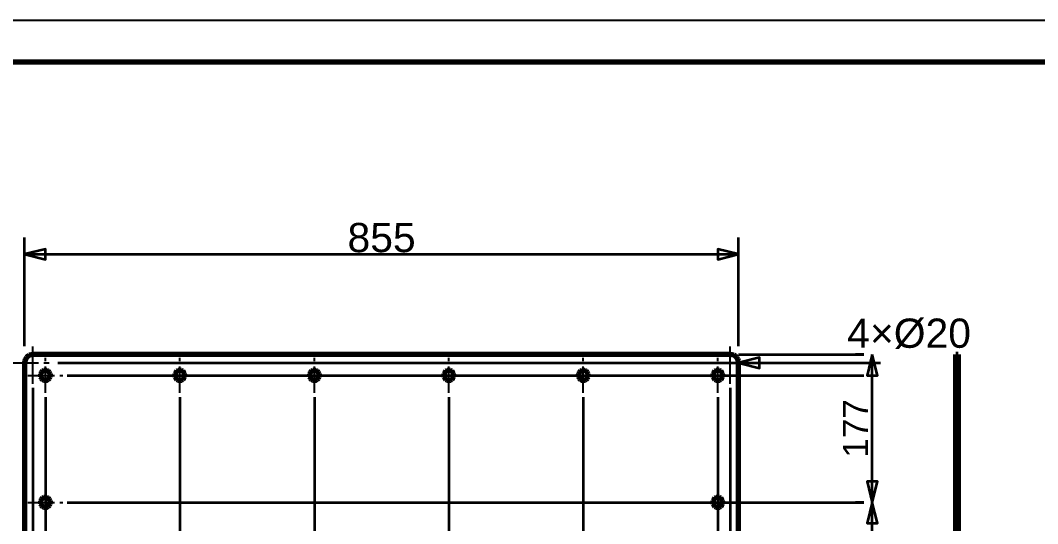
# Model space of a CAD drawing. Header units: millimetres. Extents: x 0 to 420, y 0 to 297.
# Drawn here: x 64.5 to 186.3, y 236.8 to 297 of the extents above; entities that cross this region are included whole.
import ezdxf
from ezdxf.enums import TextEntityAlignment as Align

# ---------------------------------------------------------------- set-up
doc = ezdxf.new("R2010")
doc.units = ezdxf.units.MM
doc.linetypes.add('CENTER', pattern=[5.08, 3.175, -0.635, 0.635, -0.635])
doc.linetypes.add('DASHED', pattern=[1.524, 1.27, -0.254])
doc.styles.add('GOST', font='Arial')

msp = doc.modelspace()

# ---------------------------------------------------------------- linework, layer by layer
at = {"color": 7, "lineweight": 35}
for p, q in [((65, 258), (65, 271)), ((150.5, 258), (150.5, 271)), ((65, 269), (150.5, 269)), ((150.5, 257), (165.5, 257)), ((165.5, 257), (164.5, 257)), ((166.5, 239.3), (166.5, 257)), ((69, 256), (165.5, 256)), ((150.5, 256), (162.5, 256)), ((152.5, 256), (165.5, 256)), ((162.5, 256), (167.5, 256)), ((70.1, 254.5), (165.5, 254.5)), ((86.2, 254.5), (165.5, 254.5)), ((102.3, 254.5), (165.5, 254.5)), ((118.4, 254.5), (165.5, 254.5)), ((134.5, 254.5), (165.5, 254.5)), ((150.6, 254.5), (165.5, 254.5)), ((66, 253), (66, 161)), ((149.5, 253), (149.5, 161)), ((67.5, 251.9), (67.5, 161)), ((83.6, 251.9), (83.6, 161)), ((99.7, 251.9), (99.7, 161)), ((115.8, 251.9), (115.8, 161)), ((131.9, 251.9), (131.9, 161)), ((148, 251.9), (148, 161)), ((70.1, 239.3), (165.5, 239.3)), ((150.6, 239.3), (165.5, 239.3)), ((165.5, 239.3), (164.5, 239.3)), ((165.5, 239.3), (164.5, 239.3)), ((166.5, 193.7), (166.5, 239.3))]:
    msp.add_line(p, q, dxfattribs=at)
at = {"color": 4, "linetype": 'CENTER', "lineweight": 25}
for p, q in [((66, 253.5), (66, 258.5)), ((149.5, 253.5), (149.5, 258.5)), ((63.5, 256), (68.5, 256)), ((67.5, 252.4), (67.5, 256.6)), ((83.6, 252.4), (83.6, 256.6)), ((99.7, 252.4), (99.7, 256.6)), ((115.8, 252.4), (115.8, 256.6)), ((131.9, 252.4), (131.9, 256.6)), ((147, 256), (152, 256)), ((148, 252.4), (148, 256.6)), ((65.4, 254.5), (69.6, 254.5)), ((81.5, 254.5), (85.7, 254.5)), ((97.6, 254.5), (101.8, 254.5)), ((113.7, 254.5), (117.9, 254.5)), ((129.8, 254.5), (134, 254.5)), ((145.9, 254.5), (150.1, 254.5)), ((67.5, 237.2), (67.5, 241.4)), ((148, 237.2), (148, 241.4)), ((65.4, 239.3), (69.6, 239.3)), ((145.9, 239.3), (150.1, 239.3))]:
    msp.add_line(p, q, dxfattribs=at)
at = {"color": 1, "lineweight": 70}
for p, q in [((66, 257), (65.78, 256.97)), ((149.5, 257), (66, 257)), ((149.72, 256.97), (149.5, 257)), ((176.5, 256.99), (176.5, 257)), ((176.8, 257), (176.5, 257)), ((176.8, 257), (176.8, 256.99)), ((65.03, 256.22), (65, 256)), ((65, 256), (65, 177)), ((65.1, 256.43), (65.03, 256.22)), ((65.22, 256.62), (65.1, 256.43)), ((65.38, 256.78), (65.22, 256.62)), ((65.57, 256.9), (65.38, 256.78)), ((65.78, 256.97), (65.57, 256.9)), ((149.93, 256.9), (149.72, 256.97)), ((150.12, 256.78), (149.93, 256.9)), ((150.28, 256.62), (150.12, 256.78)), ((150.4, 256.43), (150.28, 256.62)), ((150.47, 256.22), (150.4, 256.43)), ((150.5, 256), (150.47, 256.22)), ((150.5, 177), (150.5, 256)), ((176.5, 256.97), (176.5, 256.99)), ((176.5, 256.94), (176.5, 256.97)), ((176.5, 256.9), (176.5, 256.94)), ((176.5, 256.85), (176.5, 256.9)), ((176.5, 256.78), (176.5, 256.85)), ((176.5, 256.71), (176.5, 256.78)), ((176.5, 256.62), (176.5, 256.71)), ((176.5, 256.53), (176.5, 256.62)), ((176.5, 256.43), (176.5, 256.53)), ((176.5, 256.33), (176.5, 256.43)), ((176.5, 256.22), (176.5, 256.33)), ((176.5, 256.11), (176.5, 256.22)), ((176.5, 256), (176.5, 256.11)), ((176.5, 177), (176.5, 256)), ((176.8, 256), (176.5, 256)), ((176.8, 256.99), (176.8, 256.97)), ((176.8, 256.97), (176.8, 256.94)), ((176.8, 256.94), (176.8, 256.9)), ((176.8, 256.9), (176.8, 256.85)), ((176.8, 256.85), (176.8, 256.78)), ((176.8, 256.78), (176.8, 256.71)), ((176.8, 256.71), (176.8, 256.62)), ((176.8, 256.62), (176.8, 256.53)), ((176.8, 256.53), (176.8, 256.43)), ((176.8, 256.43), (176.8, 256.33)), ((176.8, 256.33), (176.8, 256.22)), ((176.8, 256.22), (176.8, 256.11)), ((176.8, 256.11), (176.8, 256)), ((176.8, 256), (176.8, 177)), ((66.93, 254.69), (66.9, 254.5)), ((67.01, 254.85), (66.93, 254.69)), ((67.15, 254.99), (67.01, 254.85)), ((67.31, 255.07), (67.15, 254.99)), ((67.5, 255.1), (67.31, 255.07)), ((67.69, 255.07), (67.5, 255.1)), ((67.85, 254.99), (67.69, 255.07)), ((67.99, 254.85), (67.85, 254.99)), ((68.07, 254.69), (67.99, 254.85)), ((68.1, 254.5), (68.07, 254.69)), ((83.03, 254.69), (83, 254.5)), ((83.11, 254.85), (83.03, 254.69)), ((83.25, 254.99), (83.11, 254.85)), ((83.41, 255.07), (83.25, 254.99)), ((83.6, 255.1), (83.41, 255.07)), ((83.79, 255.07), (83.6, 255.1)), ((83.95, 254.99), (83.79, 255.07)), ((84.09, 254.85), (83.95, 254.99)), ((84.17, 254.69), (84.09, 254.85)), ((84.2, 254.5), (84.17, 254.69)), ((99.13, 254.69), (99.1, 254.5)), ((99.21, 254.85), (99.13, 254.69)), ((99.35, 254.99), (99.21, 254.85)), ((99.51, 255.07), (99.35, 254.99)), ((99.7, 255.1), (99.51, 255.07)), ((99.89, 255.07), (99.7, 255.1)), ((100.05, 254.99), (99.89, 255.07)), ((100.19, 254.85), (100.05, 254.99)), ((100.27, 254.69), (100.19, 254.85)), ((100.3, 254.5), (100.27, 254.69)), ((115.23, 254.69), (115.2, 254.5)), ((115.31, 254.85), (115.23, 254.69)), ((115.45, 254.99), (115.31, 254.85)), ((115.61, 255.07), (115.45, 254.99)), ((115.8, 255.1), (115.61, 255.07)), ((115.99, 255.07), (115.8, 255.1)), ((116.15, 254.99), (115.99, 255.07)), ((116.29, 254.85), (116.15, 254.99)), ((116.37, 254.69), (116.29, 254.85)), ((116.4, 254.5), (116.37, 254.69)), ((131.33, 254.69), (131.3, 254.5)), ((131.41, 254.85), (131.33, 254.69)), ((131.55, 254.99), (131.41, 254.85)), ((131.71, 255.07), (131.55, 254.99)), ((131.9, 255.1), (131.71, 255.07)), ((132.09, 255.07), (131.9, 255.1)), ((132.25, 254.99), (132.09, 255.07)), ((132.39, 254.85), (132.25, 254.99)), ((132.47, 254.69), (132.39, 254.85)), ((132.5, 254.5), (132.47, 254.69)), ((147.43, 254.69), (147.4, 254.5)), ((147.51, 254.85), (147.43, 254.69)), ((147.65, 254.99), (147.51, 254.85)), ((147.81, 255.07), (147.65, 254.99)), ((148, 255.1), (147.81, 255.07)), ((148.19, 255.07), (148, 255.1)), ((148.35, 254.99), (148.19, 255.07)), ((148.49, 254.85), (148.35, 254.99)), ((148.57, 254.69), (148.49, 254.85)), ((148.6, 254.5), (148.57, 254.69)), ((66.9, 254.5), (66.93, 254.31)), ((66.93, 254.31), (67.01, 254.15)), ((67.01, 254.15), (67.15, 254.01)), ((67.15, 254.01), (67.31, 253.93)), ((67.31, 253.93), (67.5, 253.9)), ((67.5, 253.9), (67.69, 253.93)), ((67.69, 253.93), (67.85, 254.01)), ((67.85, 254.01), (67.99, 254.15)), ((67.99, 254.15), (68.07, 254.31)), ((68.07, 254.31), (68.1, 254.5)), ((83, 254.5), (83.03, 254.31)), ((83.03, 254.31), (83.11, 254.15)), ((83.11, 254.15), (83.25, 254.01)), ((83.25, 254.01), (83.41, 253.93)), ((83.41, 253.93), (83.6, 253.9)), ((83.6, 253.9), (83.79, 253.93)), ((83.79, 253.93), (83.95, 254.01)), ((83.95, 254.01), (84.09, 254.15)), ((84.09, 254.15), (84.17, 254.31)), ((84.17, 254.31), (84.2, 254.5)), ((99.1, 254.5), (99.13, 254.31)), ((99.13, 254.31), (99.21, 254.15)), ((99.21, 254.15), (99.35, 254.01)), ((99.35, 254.01), (99.51, 253.93)), ((99.51, 253.93), (99.7, 253.9)), ((99.7, 253.9), (99.89, 253.93)), ((99.89, 253.93), (100.05, 254.01)), ((100.05, 254.01), (100.19, 254.15)), ((100.19, 254.15), (100.27, 254.31)), ((100.27, 254.31), (100.3, 254.5)), ((115.2, 254.5), (115.23, 254.31)), ((115.23, 254.31), (115.31, 254.15)), ((115.31, 254.15), (115.45, 254.01)), ((115.45, 254.01), (115.61, 253.93)), ((115.61, 253.93), (115.8, 253.9)), ((115.8, 253.9), (115.99, 253.93)), ((115.99, 253.93), (116.15, 254.01)), ((116.15, 254.01), (116.29, 254.15)), ((116.29, 254.15), (116.37, 254.31)), ((116.37, 254.31), (116.4, 254.5)), ((131.3, 254.5), (131.33, 254.31)), ((131.33, 254.31), (131.41, 254.15)), ((131.41, 254.15), (131.55, 254.01)), ((131.55, 254.01), (131.71, 253.93)), ((131.71, 253.93), (131.9, 253.9)), ((131.9, 253.9), (132.09, 253.93)), ((132.09, 253.93), (132.25, 254.01)), ((132.25, 254.01), (132.39, 254.15)), ((132.39, 254.15), (132.47, 254.31)), ((132.47, 254.31), (132.5, 254.5)), ((147.4, 254.5), (147.43, 254.31)), ((147.43, 254.31), (147.51, 254.15)), ((147.51, 254.15), (147.65, 254.01)), ((147.65, 254.01), (147.81, 253.93)), ((147.81, 253.93), (148, 253.9)), ((148, 253.9), (148.19, 253.93)), ((148.19, 253.93), (148.35, 254.01)), ((148.35, 254.01), (148.49, 254.15)), ((148.49, 254.15), (148.57, 254.31)), ((148.57, 254.31), (148.6, 254.5)), ((66.93, 239.49), (66.9, 239.3)), ((66.9, 239.3), (66.93, 239.11)), ((67.01, 239.65), (66.93, 239.49)), ((66.93, 239.11), (67.01, 238.95)), ((67.15, 239.79), (67.01, 239.65)), ((67.01, 238.95), (67.15, 238.81)), ((67.31, 239.87), (67.15, 239.79)), ((67.15, 238.81), (67.31, 238.73)), ((67.5, 239.9), (67.31, 239.87)), ((67.31, 238.73), (67.5, 238.7)), ((67.69, 239.87), (67.5, 239.9)), ((67.5, 238.7), (67.69, 238.73)), ((67.85, 239.79), (67.69, 239.87)), ((67.69, 238.73), (67.85, 238.81)), ((67.99, 239.65), (67.85, 239.79)), ((67.85, 238.81), (67.99, 238.95)), ((68.07, 239.49), (67.99, 239.65)), ((67.99, 238.95), (68.07, 239.11)), ((68.1, 239.3), (68.07, 239.49)), ((68.07, 239.11), (68.1, 239.3)), ((147.43, 239.49), (147.4, 239.3)), ((147.4, 239.3), (147.43, 239.11)), ((147.51, 239.65), (147.43, 239.49)), ((147.43, 239.11), (147.51, 238.95)), ((147.65, 239.79), (147.51, 239.65)), ((147.51, 238.95), (147.65, 238.81)), ((147.81, 239.87), (147.65, 239.79)), ((147.65, 238.81), (147.81, 238.73)), ((148, 239.9), (147.81, 239.87)), ((147.81, 238.73), (148, 238.7)), ((148.19, 239.87), (148, 239.9)), ((148, 238.7), (148.19, 238.73)), ((148.35, 239.79), (148.19, 239.87)), ((148.19, 238.73), (148.35, 238.81)), ((148.49, 239.65), (148.35, 239.79)), ((148.35, 238.81), (148.49, 238.95)), ((148.57, 239.49), (148.49, 239.65)), ((148.49, 238.95), (148.57, 239.11)), ((148.6, 239.3), (148.57, 239.49)), ((148.57, 239.11), (148.6, 239.3))]:
    msp.add_line(p, q, dxfattribs=at)
at = {"color": 5, "linetype": 'DASHED', "lineweight": 35}
for p, q in [((65.78, 256.97), (66, 257)), ((66, 257), (149.5, 257)), ((149.5, 257), (149.72, 256.97)), ((176.8, 257), (176.5, 257)), ((176.5, 257), (176.5, 256.99)), ((176.8, 256.99), (176.8, 257)), ((65, 256), (65.03, 256.22)), ((65, 177), (65, 256)), ((65.03, 256.22), (65.1, 256.43)), ((65.1, 256.43), (65.22, 256.62)), ((65.22, 256.62), (65.38, 256.78)), ((65.38, 256.78), (65.57, 256.9)), ((65.57, 256.9), (65.78, 256.97)), ((149.72, 256.97), (149.93, 256.9)), ((149.93, 256.9), (150.12, 256.78)), ((150.12, 256.78), (150.28, 256.62)), ((150.28, 256.62), (150.4, 256.43)), ((150.4, 256.43), (150.47, 256.22)), ((150.47, 256.22), (150.5, 256)), ((150.5, 256), (150.5, 177)), ((176.5, 256.99), (176.5, 256.97)), ((176.5, 256.97), (176.5, 256.94)), ((176.5, 256.94), (176.5, 256.9)), ((176.5, 256.9), (176.5, 256.85)), ((176.5, 256.85), (176.5, 256.78)), ((176.5, 256.78), (176.5, 256.71)), ((176.5, 256.71), (176.5, 256.62)), ((176.5, 256.62), (176.5, 256.53)), ((176.5, 256.53), (176.5, 256.43)), ((176.5, 256.43), (176.5, 256.33)), ((176.5, 256.33), (176.5, 256.22)), ((176.5, 256.22), (176.5, 256.11)), ((176.5, 256.11), (176.5, 256)), ((176.5, 256), (176.5, 177)), ((176.8, 256.97), (176.8, 256.99)), ((176.8, 256.94), (176.8, 256.97)), ((176.8, 256.9), (176.8, 256.94)), ((176.8, 256.85), (176.8, 256.9)), ((176.8, 256.78), (176.8, 256.85)), ((176.8, 256.71), (176.8, 256.78)), ((176.8, 256.62), (176.8, 256.71)), ((176.8, 256.53), (176.8, 256.62)), ((176.8, 256.43), (176.8, 256.53)), ((176.8, 256.33), (176.8, 256.43)), ((176.8, 256.22), (176.8, 256.33)), ((176.8, 256.11), (176.8, 256.22)), ((176.8, 256), (176.8, 256.11)), ((176.8, 177), (176.8, 256)), ((66.9, 254.5), (66.93, 254.69)), ((66.93, 254.69), (67.01, 254.85)), ((67.01, 254.85), (67.15, 254.99)), ((67.15, 254.99), (67.31, 255.07)), ((67.31, 255.07), (67.5, 255.1)), ((67.5, 255.1), (67.69, 255.07)), ((67.69, 255.07), (67.85, 254.99)), ((67.85, 254.99), (67.99, 254.85)), ((67.99, 254.85), (68.07, 254.69)), ((68.07, 254.69), (68.1, 254.5)), ((83, 254.5), (83.03, 254.69)), ((83.03, 254.69), (83.11, 254.85)), ((83.11, 254.85), (83.25, 254.99)), ((83.25, 254.99), (83.41, 255.07)), ((83.41, 255.07), (83.6, 255.1)), ((83.6, 255.1), (83.79, 255.07)), ((83.79, 255.07), (83.95, 254.99)), ((83.95, 254.99), (84.09, 254.85)), ((84.09, 254.85), (84.17, 254.69)), ((84.17, 254.69), (84.2, 254.5)), ((99.1, 254.5), (99.13, 254.69)), ((99.13, 254.69), (99.21, 254.85)), ((99.21, 254.85), (99.35, 254.99)), ((99.35, 254.99), (99.51, 255.07)), ((99.51, 255.07), (99.7, 255.1)), ((99.7, 255.1), (99.89, 255.07)), ((99.89, 255.07), (100.05, 254.99)), ((100.05, 254.99), (100.19, 254.85)), ((100.19, 254.85), (100.27, 254.69)), ((100.27, 254.69), (100.3, 254.5)), ((115.2, 254.5), (115.23, 254.69)), ((115.23, 254.69), (115.31, 254.85)), ((115.31, 254.85), (115.45, 254.99)), ((115.45, 254.99), (115.61, 255.07)), ((115.61, 255.07), (115.8, 255.1)), ((115.8, 255.1), (115.99, 255.07)), ((115.99, 255.07), (116.15, 254.99)), ((116.15, 254.99), (116.29, 254.85)), ((116.29, 254.85), (116.37, 254.69)), ((116.37, 254.69), (116.4, 254.5)), ((131.3, 254.5), (131.33, 254.69)), ((131.33, 254.69), (131.41, 254.85)), ((131.41, 254.85), (131.55, 254.99)), ((131.55, 254.99), (131.71, 255.07)), ((131.71, 255.07), (131.9, 255.1)), ((131.9, 255.1), (132.09, 255.07)), ((132.09, 255.07), (132.25, 254.99)), ((132.25, 254.99), (132.39, 254.85)), ((132.39, 254.85), (132.47, 254.69)), ((132.47, 254.69), (132.5, 254.5)), ((147.4, 254.5), (147.43, 254.69)), ((147.43, 254.69), (147.51, 254.85)), ((147.51, 254.85), (147.65, 254.99)), ((147.65, 254.99), (147.81, 255.07)), ((147.81, 255.07), (148, 255.1)), ((148, 255.1), (148.19, 255.07)), ((148.19, 255.07), (148.35, 254.99)), ((148.35, 254.99), (148.49, 254.85)), ((148.49, 254.85), (148.57, 254.69)), ((148.57, 254.69), (148.6, 254.5)), ((176.5, 255.08), (176.5, 255.1)), ((176.5, 255.1), (176.5, 255.1)), ((176.5, 255.1), (176.5, 255.08)), ((176.5, 255.08), (176.5, 255.1)), ((176.5, 255.1), (176.5, 255.1)), ((176.5, 255.1), (176.5, 255.08)), ((176.5, 255.08), (176.5, 255.1)), ((176.5, 255.1), (176.5, 255.1)), ((176.5, 255.1), (176.5, 255.08)), ((176.5, 255.08), (176.5, 255.1)), ((176.5, 255.1), (176.5, 255.1)), ((176.5, 255.1), (176.5, 255.08)), ((176.5, 255.08), (176.5, 255.1)), ((176.5, 255.1), (176.5, 255.1)), ((176.5, 255.1), (176.5, 255.08)), ((176.5, 255.08), (176.5, 255.1)), ((176.5, 255.1), (176.5, 255.1)), ((176.5, 255.1), (176.5, 255.08)), ((176.5, 255.04), (176.5, 255.08)), ((176.5, 255.08), (176.5, 255.07)), ((176.5, 255.04), (176.5, 255.08)), ((176.5, 255.08), (176.5, 255.07)), ((176.5, 255.04), (176.5, 255.08)), ((176.5, 255.08), (176.5, 255.07)), ((176.5, 255.04), (176.5, 255.08)), ((176.5, 255.08), (176.5, 255.07)), ((176.5, 255.04), (176.5, 255.08)), ((176.5, 255.08), (176.5, 255.07)), ((176.5, 255.04), (176.5, 255.08)), ((176.5, 255.08), (176.5, 255.07)), ((176.5, 255.07), (176.5, 255.04)), ((176.5, 255.07), (176.5, 255.04)), ((176.5, 255.07), (176.5, 255.04)), ((176.5, 255.07), (176.5, 255.04)), ((176.5, 255.07), (176.5, 255.04)), ((176.5, 255.07), (176.5, 255.04)), ((176.5, 254.97), (176.5, 255.04)), ((176.5, 255.04), (176.5, 255.01)), ((176.5, 254.97), (176.5, 255.04)), ((176.5, 255.04), (176.5, 255.01)), ((176.5, 254.97), (176.5, 255.04)), ((176.5, 255.04), (176.5, 255.01)), ((176.5, 254.97), (176.5, 255.04)), ((176.5, 255.04), (176.5, 255.01)), ((176.5, 254.97), (176.5, 255.04)), ((176.5, 255.04), (176.5, 255.01)), ((176.5, 254.97), (176.5, 255.04)), ((176.5, 255.04), (176.5, 255.01)), ((176.5, 255.01), (176.5, 254.97)), ((176.5, 255.01), (176.5, 254.97)), ((176.5, 255.01), (176.5, 254.97)), ((176.5, 255.01), (176.5, 254.97)), ((176.5, 255.01), (176.5, 254.97)), ((176.5, 255.01), (176.5, 254.97)), ((176.5, 254.87), (176.5, 254.97)), ((176.5, 254.97), (176.5, 254.92)), ((176.5, 254.87), (176.5, 254.97)), ((176.5, 254.97), (176.5, 254.92)), ((176.5, 254.87), (176.5, 254.97)), ((176.5, 254.97), (176.5, 254.92)), ((176.5, 254.87), (176.5, 254.97)), ((176.5, 254.97), (176.5, 254.92)), ((176.5, 254.87), (176.5, 254.97)), ((176.5, 254.97), (176.5, 254.92)), ((176.5, 254.87), (176.5, 254.97)), ((176.5, 254.97), (176.5, 254.92)), ((176.5, 254.92), (176.5, 254.87)), ((176.5, 254.92), (176.5, 254.87)), ((176.5, 254.92), (176.5, 254.87)), ((176.5, 254.92), (176.5, 254.87)), ((176.5, 254.92), (176.5, 254.87)), ((176.5, 254.92), (176.5, 254.87)), ((176.5, 254.76), (176.5, 254.87)), ((176.5, 254.87), (176.5, 254.82)), ((176.5, 254.76), (176.5, 254.87)), ((176.5, 254.87), (176.5, 254.82)), ((176.5, 254.76), (176.5, 254.87)), ((176.5, 254.87), (176.5, 254.82)), ((176.5, 254.76), (176.5, 254.87)), ((176.5, 254.87), (176.5, 254.82)), ((176.5, 254.76), (176.5, 254.87)), ((176.5, 254.87), (176.5, 254.82)), ((176.5, 254.76), (176.5, 254.87)), ((176.5, 254.87), (176.5, 254.82)), ((176.5, 254.82), (176.5, 254.76)), ((176.5, 254.82), (176.5, 254.76)), ((176.5, 254.82), (176.5, 254.76)), ((176.5, 254.82), (176.5, 254.76)), ((176.5, 254.82), (176.5, 254.76)), ((176.5, 254.82), (176.5, 254.76)), ((176.5, 254.63), (176.5, 254.76)), ((176.5, 254.76), (176.5, 254.7)), ((176.5, 254.63), (176.5, 254.76)), ((176.5, 254.76), (176.5, 254.7)), ((176.5, 254.63), (176.5, 254.76)), ((176.5, 254.76), (176.5, 254.7)), ((176.5, 254.63), (176.5, 254.76)), ((176.5, 254.76), (176.5, 254.7)), ((176.5, 254.63), (176.5, 254.76)), ((176.5, 254.76), (176.5, 254.7)), ((176.5, 254.63), (176.5, 254.76)), ((176.5, 254.76), (176.5, 254.7)), ((176.5, 254.7), (176.5, 254.63)), ((176.5, 254.7), (176.5, 254.63)), ((176.5, 254.7), (176.5, 254.63)), ((176.5, 254.7), (176.5, 254.63)), ((176.5, 254.7), (176.5, 254.63)), ((176.5, 254.7), (176.5, 254.63)), ((176.5, 254.5), (176.5, 254.63)), ((176.5, 254.63), (176.5, 254.57)), ((176.5, 254.5), (176.5, 254.63)), ((176.5, 254.63), (176.5, 254.57)), ((176.5, 254.5), (176.5, 254.63)), ((176.5, 254.63), (176.5, 254.57)), ((176.5, 254.5), (176.5, 254.63)), ((176.5, 254.63), (176.5, 254.57)), ((176.5, 254.5), (176.5, 254.63)), ((176.5, 254.63), (176.5, 254.57)), ((176.5, 254.5), (176.5, 254.63)), ((176.5, 254.63), (176.5, 254.57)), ((176.5, 254.57), (176.5, 254.5)), ((176.5, 254.57), (176.5, 254.5)), ((176.5, 254.57), (176.5, 254.5)), ((176.5, 254.57), (176.5, 254.5)), ((176.5, 254.57), (176.5, 254.5)), ((176.5, 254.57), (176.5, 254.5)), ((176.8, 255.08), (176.8, 255.1)), ((176.8, 255.1), (176.8, 255.1)), ((176.8, 255.1), (176.8, 255.08)), ((176.8, 255.08), (176.8, 255.1)), ((176.8, 255.1), (176.8, 255.1)), ((176.8, 255.1), (176.8, 255.08)), ((176.8, 255.08), (176.8, 255.1)), ((176.8, 255.1), (176.8, 255.1)), ((176.8, 255.1), (176.8, 255.08)), ((176.8, 255.08), (176.8, 255.1)), ((176.8, 255.1), (176.8, 255.1)), ((176.8, 255.1), (176.8, 255.08)), ((176.8, 255.08), (176.8, 255.1)), ((176.8, 255.1), (176.8, 255.1)), ((176.8, 255.1), (176.8, 255.08)), ((176.8, 255.08), (176.8, 255.1)), ((176.8, 255.1), (176.8, 255.1)), ((176.8, 255.1), (176.8, 255.08)), ((176.8, 255.07), (176.8, 255.08)), ((176.8, 255.08), (176.8, 255.04)), ((176.8, 255.07), (176.8, 255.08)), ((176.8, 255.08), (176.8, 255.04)), ((176.8, 255.07), (176.8, 255.08)), ((176.8, 255.08), (176.8, 255.04)), ((176.8, 255.07), (176.8, 255.08)), ((176.8, 255.08), (176.8, 255.04)), ((176.8, 255.07), (176.8, 255.08)), ((176.8, 255.08), (176.8, 255.04)), ((176.8, 255.07), (176.8, 255.08)), ((176.8, 255.08), (176.8, 255.04)), ((176.8, 255.04), (176.8, 255.07)), ((176.8, 255.04), (176.8, 255.07)), ((176.8, 255.04), (176.8, 255.07)), ((176.8, 255.04), (176.8, 255.07)), ((176.8, 255.04), (176.8, 255.07)), ((176.8, 255.04), (176.8, 255.07)), ((176.8, 255.01), (176.8, 255.04)), ((176.8, 255.04), (176.8, 254.97)), ((176.8, 255.01), (176.8, 255.04)), ((176.8, 255.04), (176.8, 254.97)), ((176.8, 255.01), (176.8, 255.04)), ((176.8, 255.04), (176.8, 254.97)), ((176.8, 255.01), (176.8, 255.04)), ((176.8, 255.04), (176.8, 254.97)), ((176.8, 255.01), (176.8, 255.04)), ((176.8, 255.04), (176.8, 254.97)), ((176.8, 255.01), (176.8, 255.04)), ((176.8, 255.04), (176.8, 254.97)), ((176.8, 254.97), (176.8, 255.01)), ((176.8, 254.97), (176.8, 255.01)), ((176.8, 254.97), (176.8, 255.01)), ((176.8, 254.97), (176.8, 255.01)), ((176.8, 254.97), (176.8, 255.01)), ((176.8, 254.97), (176.8, 255.01)), ((176.8, 254.92), (176.8, 254.97)), ((176.8, 254.97), (176.8, 254.87)), ((176.8, 254.92), (176.8, 254.97)), ((176.8, 254.97), (176.8, 254.87)), ((176.8, 254.92), (176.8, 254.97)), ((176.8, 254.97), (176.8, 254.87)), ((176.8, 254.92), (176.8, 254.97)), ((176.8, 254.97), (176.8, 254.87)), ((176.8, 254.92), (176.8, 254.97)), ((176.8, 254.97), (176.8, 254.87)), ((176.8, 254.92), (176.8, 254.97)), ((176.8, 254.97), (176.8, 254.87)), ((176.8, 254.87), (176.8, 254.92)), ((176.8, 254.87), (176.8, 254.92)), ((176.8, 254.87), (176.8, 254.92)), ((176.8, 254.87), (176.8, 254.92)), ((176.8, 254.87), (176.8, 254.92)), ((176.8, 254.87), (176.8, 254.92)), ((176.8, 254.82), (176.8, 254.87)), ((176.8, 254.87), (176.8, 254.76)), ((176.8, 254.82), (176.8, 254.87)), ((176.8, 254.87), (176.8, 254.76)), ((176.8, 254.82), (176.8, 254.87)), ((176.8, 254.87), (176.8, 254.76)), ((176.8, 254.82), (176.8, 254.87)), ((176.8, 254.87), (176.8, 254.76)), ((176.8, 254.82), (176.8, 254.87)), ((176.8, 254.87), (176.8, 254.76)), ((176.8, 254.82), (176.8, 254.87)), ((176.8, 254.87), (176.8, 254.76)), ((176.8, 254.76), (176.8, 254.82)), ((176.8, 254.76), (176.8, 254.82)), ((176.8, 254.76), (176.8, 254.82)), ((176.8, 254.76), (176.8, 254.82)), ((176.8, 254.76), (176.8, 254.82)), ((176.8, 254.76), (176.8, 254.82)), ((176.8, 254.7), (176.8, 254.76)), ((176.8, 254.76), (176.8, 254.63)), ((176.8, 254.7), (176.8, 254.76)), ((176.8, 254.76), (176.8, 254.63)), ((176.8, 254.7), (176.8, 254.76)), ((176.8, 254.76), (176.8, 254.63)), ((176.8, 254.7), (176.8, 254.76)), ((176.8, 254.76), (176.8, 254.63)), ((176.8, 254.7), (176.8, 254.76)), ((176.8, 254.76), (176.8, 254.63)), ((176.8, 254.7), (176.8, 254.76)), ((176.8, 254.76), (176.8, 254.63)), ((176.8, 254.63), (176.8, 254.7)), ((176.8, 254.63), (176.8, 254.7)), ((176.8, 254.63), (176.8, 254.7)), ((176.8, 254.63), (176.8, 254.7)), ((176.8, 254.63), (176.8, 254.7)), ((176.8, 254.63), (176.8, 254.7)), ((176.8, 254.57), (176.8, 254.63)), ((176.8, 254.63), (176.8, 254.5)), ((176.8, 254.57), (176.8, 254.63)), ((176.8, 254.63), (176.8, 254.5)), ((176.8, 254.57), (176.8, 254.63)), ((176.8, 254.63), (176.8, 254.5)), ((176.8, 254.57), (176.8, 254.63)), ((176.8, 254.63), (176.8, 254.5)), ((176.8, 254.57), (176.8, 254.63)), ((176.8, 254.63), (176.8, 254.5)), ((176.8, 254.57), (176.8, 254.63)), ((176.8, 254.63), (176.8, 254.5)), ((176.8, 254.5), (176.8, 254.57)), ((176.8, 254.5), (176.8, 254.57)), ((176.8, 254.5), (176.8, 254.57)), ((176.8, 254.5), (176.8, 254.57)), ((176.8, 254.5), (176.8, 254.57)), ((176.8, 254.5), (176.8, 254.57)), ((66.93, 254.31), (66.9, 254.5)), ((67.01, 254.15), (66.93, 254.31)), ((67.15, 254.01), (67.01, 254.15)), ((67.31, 253.93), (67.15, 254.01)), ((67.5, 253.9), (67.31, 253.93)), ((67.69, 253.93), (67.5, 253.9)), ((67.85, 254.01), (67.69, 253.93)), ((67.99, 254.15), (67.85, 254.01)), ((68.07, 254.31), (67.99, 254.15)), ((68.1, 254.5), (68.07, 254.31)), ((83.03, 254.31), (83, 254.5)), ((83.11, 254.15), (83.03, 254.31)), ((83.25, 254.01), (83.11, 254.15)), ((83.41, 253.93), (83.25, 254.01)), ((83.6, 253.9), (83.41, 253.93)), ((83.79, 253.93), (83.6, 253.9)), ((83.95, 254.01), (83.79, 253.93)), ((84.09, 254.15), (83.95, 254.01)), ((84.17, 254.31), (84.09, 254.15)), ((84.2, 254.5), (84.17, 254.31)), ((99.13, 254.31), (99.1, 254.5)), ((99.21, 254.15), (99.13, 254.31)), ((99.35, 254.01), (99.21, 254.15)), ((99.51, 253.93), (99.35, 254.01)), ((99.7, 253.9), (99.51, 253.93)), ((99.89, 253.93), (99.7, 253.9)), ((100.05, 254.01), (99.89, 253.93)), ((100.19, 254.15), (100.05, 254.01)), ((100.27, 254.31), (100.19, 254.15)), ((100.3, 254.5), (100.27, 254.31)), ((115.23, 254.31), (115.2, 254.5)), ((115.31, 254.15), (115.23, 254.31)), ((115.45, 254.01), (115.31, 254.15)), ((115.61, 253.93), (115.45, 254.01)), ((115.8, 253.9), (115.61, 253.93)), ((115.99, 253.93), (115.8, 253.9)), ((116.15, 254.01), (115.99, 253.93)), ((116.29, 254.15), (116.15, 254.01)), ((116.37, 254.31), (116.29, 254.15)), ((116.4, 254.5), (116.37, 254.31)), ((131.33, 254.31), (131.3, 254.5)), ((131.41, 254.15), (131.33, 254.31)), ((131.55, 254.01), (131.41, 254.15)), ((131.71, 253.93), (131.55, 254.01)), ((131.9, 253.9), (131.71, 253.93)), ((132.09, 253.93), (131.9, 253.9)), ((132.25, 254.01), (132.09, 253.93)), ((132.39, 254.15), (132.25, 254.01)), ((132.47, 254.31), (132.39, 254.15)), ((132.5, 254.5), (132.47, 254.31)), ((147.43, 254.31), (147.4, 254.5)), ((147.51, 254.15), (147.43, 254.31)), ((147.65, 254.01), (147.51, 254.15)), ((147.81, 253.93), (147.65, 254.01)), ((148, 253.9), (147.81, 253.93)), ((148.19, 253.93), (148, 253.9)), ((148.35, 254.01), (148.19, 253.93)), ((148.49, 254.15), (148.35, 254.01)), ((148.57, 254.31), (148.49, 254.15)), ((148.6, 254.5), (148.57, 254.31)), ((176.5, 254.5), (176.5, 254.43)), ((176.5, 254.37), (176.5, 254.5)), ((176.5, 254.5), (176.5, 254.43)), ((176.5, 254.37), (176.5, 254.5)), ((176.5, 254.5), (176.5, 254.43)), ((176.5, 254.37), (176.5, 254.5)), ((176.5, 254.5), (176.5, 254.43)), ((176.5, 254.37), (176.5, 254.5)), ((176.5, 254.5), (176.5, 254.43)), ((176.5, 254.37), (176.5, 254.5)), ((176.5, 254.5), (176.5, 254.43)), ((176.5, 254.37), (176.5, 254.5)), ((176.5, 254.43), (176.5, 254.37)), ((176.5, 254.43), (176.5, 254.37)), ((176.5, 254.43), (176.5, 254.37)), ((176.5, 254.43), (176.5, 254.37)), ((176.5, 254.43), (176.5, 254.37)), ((176.5, 254.43), (176.5, 254.37)), ((176.5, 254.37), (176.5, 254.3)), ((176.5, 254.24), (176.5, 254.37)), ((176.5, 254.37), (176.5, 254.3)), ((176.5, 254.24), (176.5, 254.37)), ((176.5, 254.37), (176.5, 254.3)), ((176.5, 254.24), (176.5, 254.37)), ((176.5, 254.37), (176.5, 254.3)), ((176.5, 254.24), (176.5, 254.37)), ((176.5, 254.37), (176.5, 254.3)), ((176.5, 254.24), (176.5, 254.37)), ((176.5, 254.37), (176.5, 254.3)), ((176.5, 254.24), (176.5, 254.37)), ((176.5, 254.3), (176.5, 254.24)), ((176.5, 254.3), (176.5, 254.24)), ((176.5, 254.3), (176.5, 254.24)), ((176.5, 254.3), (176.5, 254.24)), ((176.5, 254.3), (176.5, 254.24)), ((176.5, 254.3), (176.5, 254.24)), ((176.5, 254.24), (176.5, 254.18)), ((176.5, 254.13), (176.5, 254.24)), ((176.5, 254.24), (176.5, 254.18)), ((176.5, 254.13), (176.5, 254.24)), ((176.5, 254.24), (176.5, 254.18)), ((176.5, 254.13), (176.5, 254.24)), ((176.5, 254.24), (176.5, 254.18)), ((176.5, 254.13), (176.5, 254.24)), ((176.5, 254.24), (176.5, 254.18)), ((176.5, 254.13), (176.5, 254.24)), ((176.5, 254.24), (176.5, 254.18)), ((176.5, 254.13), (176.5, 254.24)), ((176.5, 254.18), (176.5, 254.13)), ((176.5, 254.18), (176.5, 254.13)), ((176.5, 254.18), (176.5, 254.13)), ((176.5, 254.18), (176.5, 254.13)), ((176.5, 254.18), (176.5, 254.13)), ((176.5, 254.18), (176.5, 254.13)), ((176.5, 254.13), (176.5, 254.08)), ((176.5, 254.03), (176.5, 254.13)), ((176.5, 254.13), (176.5, 254.08)), ((176.5, 254.03), (176.5, 254.13)), ((176.5, 254.13), (176.5, 254.08)), ((176.5, 254.03), (176.5, 254.13)), ((176.5, 254.13), (176.5, 254.08)), ((176.5, 254.03), (176.5, 254.13)), ((176.5, 254.13), (176.5, 254.08)), ((176.5, 254.03), (176.5, 254.13)), ((176.5, 254.13), (176.5, 254.08)), ((176.5, 254.03), (176.5, 254.13)), ((176.5, 254.08), (176.5, 254.03)), ((176.5, 254.08), (176.5, 254.03)), ((176.5, 254.08), (176.5, 254.03)), ((176.5, 254.08), (176.5, 254.03)), ((176.5, 254.08), (176.5, 254.03)), ((176.5, 254.08), (176.5, 254.03)), ((176.5, 254.03), (176.5, 253.99)), ((176.5, 253.96), (176.5, 254.03)), ((176.5, 254.03), (176.5, 253.99)), ((176.5, 253.96), (176.5, 254.03)), ((176.5, 254.03), (176.5, 253.99)), ((176.5, 253.96), (176.5, 254.03)), ((176.5, 254.03), (176.5, 253.99)), ((176.5, 253.96), (176.5, 254.03)), ((176.5, 254.03), (176.5, 253.99)), ((176.5, 253.96), (176.5, 254.03)), ((176.5, 254.03), (176.5, 253.99)), ((176.5, 253.96), (176.5, 254.03)), ((176.5, 253.99), (176.5, 253.96)), ((176.5, 253.99), (176.5, 253.96)), ((176.5, 253.99), (176.5, 253.96)), ((176.5, 253.99), (176.5, 253.96)), ((176.5, 253.99), (176.5, 253.96)), ((176.5, 253.99), (176.5, 253.96)), ((176.5, 253.96), (176.5, 253.93)), ((176.5, 253.92), (176.5, 253.96)), ((176.5, 253.96), (176.5, 253.93)), ((176.5, 253.92), (176.5, 253.96)), ((176.5, 253.96), (176.5, 253.93)), ((176.5, 253.92), (176.5, 253.96)), ((176.5, 253.96), (176.5, 253.93)), ((176.5, 253.92), (176.5, 253.96)), ((176.5, 253.96), (176.5, 253.93)), ((176.5, 253.92), (176.5, 253.96)), ((176.5, 253.96), (176.5, 253.93)), ((176.5, 253.92), (176.5, 253.96)), ((176.5, 253.93), (176.5, 253.92)), ((176.5, 253.93), (176.5, 253.92)), ((176.5, 253.93), (176.5, 253.92)), ((176.5, 253.93), (176.5, 253.92)), ((176.5, 253.93), (176.5, 253.92)), ((176.5, 253.93), (176.5, 253.92)), ((176.5, 253.92), (176.5, 253.9)), ((176.5, 253.9), (176.5, 253.92)), ((176.5, 253.92), (176.5, 253.9)), ((176.5, 253.9), (176.5, 253.92)), ((176.5, 253.92), (176.5, 253.9)), ((176.5, 253.9), (176.5, 253.92)), ((176.5, 253.92), (176.5, 253.9)), ((176.5, 253.9), (176.5, 253.92)), ((176.5, 253.92), (176.5, 253.9)), ((176.5, 253.9), (176.5, 253.92)), ((176.5, 253.92), (176.5, 253.9)), ((176.5, 253.9), (176.5, 253.92)), ((176.5, 253.9), (176.5, 253.9)), ((176.5, 253.9), (176.5, 253.9)), ((176.5, 253.9), (176.5, 253.9)), ((176.5, 253.9), (176.5, 253.9)), ((176.5, 253.9), (176.5, 253.9)), ((176.5, 253.9), (176.5, 253.9)), ((176.8, 254.5), (176.8, 254.37)), ((176.8, 254.43), (176.8, 254.5)), ((176.8, 254.5), (176.8, 254.37)), ((176.8, 254.43), (176.8, 254.5)), ((176.8, 254.5), (176.8, 254.37)), ((176.8, 254.43), (176.8, 254.5)), ((176.8, 254.5), (176.8, 254.37)), ((176.8, 254.43), (176.8, 254.5)), ((176.8, 254.5), (176.8, 254.37)), ((176.8, 254.43), (176.8, 254.5)), ((176.8, 254.5), (176.8, 254.37)), ((176.8, 254.43), (176.8, 254.5)), ((176.8, 254.37), (176.8, 254.43)), ((176.8, 254.37), (176.8, 254.43)), ((176.8, 254.37), (176.8, 254.43)), ((176.8, 254.37), (176.8, 254.43)), ((176.8, 254.37), (176.8, 254.43)), ((176.8, 254.37), (176.8, 254.43)), ((176.8, 254.37), (176.8, 254.24)), ((176.8, 254.3), (176.8, 254.37)), ((176.8, 254.37), (176.8, 254.24)), ((176.8, 254.3), (176.8, 254.37)), ((176.8, 254.37), (176.8, 254.24)), ((176.8, 254.3), (176.8, 254.37)), ((176.8, 254.37), (176.8, 254.24)), ((176.8, 254.3), (176.8, 254.37)), ((176.8, 254.37), (176.8, 254.24)), ((176.8, 254.3), (176.8, 254.37)), ((176.8, 254.37), (176.8, 254.24)), ((176.8, 254.3), (176.8, 254.37)), ((176.8, 254.24), (176.8, 254.3)), ((176.8, 254.24), (176.8, 254.3)), ((176.8, 254.24), (176.8, 254.3)), ((176.8, 254.24), (176.8, 254.3)), ((176.8, 254.24), (176.8, 254.3)), ((176.8, 254.24), (176.8, 254.3)), ((176.8, 254.24), (176.8, 254.13)), ((176.8, 254.18), (176.8, 254.24)), ((176.8, 254.24), (176.8, 254.13)), ((176.8, 254.18), (176.8, 254.24)), ((176.8, 254.24), (176.8, 254.13)), ((176.8, 254.18), (176.8, 254.24)), ((176.8, 254.24), (176.8, 254.13)), ((176.8, 254.18), (176.8, 254.24)), ((176.8, 254.24), (176.8, 254.13)), ((176.8, 254.18), (176.8, 254.24)), ((176.8, 254.24), (176.8, 254.13)), ((176.8, 254.18), (176.8, 254.24)), ((176.8, 254.13), (176.8, 254.18)), ((176.8, 254.13), (176.8, 254.18)), ((176.8, 254.13), (176.8, 254.18)), ((176.8, 254.13), (176.8, 254.18)), ((176.8, 254.13), (176.8, 254.18)), ((176.8, 254.13), (176.8, 254.18)), ((176.8, 254.13), (176.8, 254.03)), ((176.8, 254.08), (176.8, 254.13)), ((176.8, 254.13), (176.8, 254.03)), ((176.8, 254.08), (176.8, 254.13)), ((176.8, 254.13), (176.8, 254.03)), ((176.8, 254.08), (176.8, 254.13)), ((176.8, 254.13), (176.8, 254.03)), ((176.8, 254.08), (176.8, 254.13)), ((176.8, 254.13), (176.8, 254.03)), ((176.8, 254.08), (176.8, 254.13)), ((176.8, 254.13), (176.8, 254.03)), ((176.8, 254.08), (176.8, 254.13)), ((176.8, 254.03), (176.8, 254.08)), ((176.8, 254.03), (176.8, 254.08)), ((176.8, 254.03), (176.8, 254.08)), ((176.8, 254.03), (176.8, 254.08)), ((176.8, 254.03), (176.8, 254.08)), ((176.8, 254.03), (176.8, 254.08)), ((176.8, 254.03), (176.8, 253.96)), ((176.8, 253.99), (176.8, 254.03)), ((176.8, 254.03), (176.8, 253.96)), ((176.8, 253.99), (176.8, 254.03)), ((176.8, 254.03), (176.8, 253.96)), ((176.8, 253.99), (176.8, 254.03)), ((176.8, 254.03), (176.8, 253.96)), ((176.8, 253.99), (176.8, 254.03)), ((176.8, 254.03), (176.8, 253.96)), ((176.8, 253.99), (176.8, 254.03)), ((176.8, 254.03), (176.8, 253.96)), ((176.8, 253.99), (176.8, 254.03)), ((176.8, 253.96), (176.8, 253.99)), ((176.8, 253.96), (176.8, 253.99)), ((176.8, 253.96), (176.8, 253.99)), ((176.8, 253.96), (176.8, 253.99)), ((176.8, 253.96), (176.8, 253.99)), ((176.8, 253.96), (176.8, 253.99)), ((176.8, 253.96), (176.8, 253.92)), ((176.8, 253.93), (176.8, 253.96)), ((176.8, 253.96), (176.8, 253.92)), ((176.8, 253.93), (176.8, 253.96)), ((176.8, 253.96), (176.8, 253.92)), ((176.8, 253.93), (176.8, 253.96)), ((176.8, 253.96), (176.8, 253.92)), ((176.8, 253.93), (176.8, 253.96)), ((176.8, 253.96), (176.8, 253.92)), ((176.8, 253.93), (176.8, 253.96)), ((176.8, 253.96), (176.8, 253.92)), ((176.8, 253.93), (176.8, 253.96)), ((176.8, 253.92), (176.8, 253.93)), ((176.8, 253.92), (176.8, 253.93)), ((176.8, 253.92), (176.8, 253.93)), ((176.8, 253.92), (176.8, 253.93)), ((176.8, 253.92), (176.8, 253.93)), ((176.8, 253.92), (176.8, 253.93)), ((176.8, 253.92), (176.8, 253.9)), ((176.8, 253.9), (176.8, 253.92)), ((176.8, 253.92), (176.8, 253.9)), ((176.8, 253.9), (176.8, 253.92)), ((176.8, 253.92), (176.8, 253.9)), ((176.8, 253.9), (176.8, 253.92)), ((176.8, 253.92), (176.8, 253.9)), ((176.8, 253.9), (176.8, 253.92)), ((176.8, 253.92), (176.8, 253.9)), ((176.8, 253.9), (176.8, 253.92)), ((176.8, 253.92), (176.8, 253.9)), ((176.8, 253.9), (176.8, 253.92)), ((176.8, 253.9), (176.8, 253.9)), ((176.8, 253.9), (176.8, 253.9)), ((176.8, 253.9), (176.8, 253.9)), ((176.8, 253.9), (176.8, 253.9)), ((176.8, 253.9), (176.8, 253.9)), ((176.8, 253.9), (176.8, 253.9)), ((66.9, 239.3), (66.93, 239.49)), ((66.93, 239.11), (66.9, 239.3)), ((66.93, 239.49), (67.01, 239.65)), ((67.01, 238.95), (66.93, 239.11)), ((67.01, 239.65), (67.15, 239.79)), ((67.15, 238.81), (67.01, 238.95)), ((67.15, 239.79), (67.31, 239.87)), ((67.31, 238.73), (67.15, 238.81)), ((67.31, 239.87), (67.5, 239.9)), ((67.5, 238.7), (67.31, 238.73)), ((67.5, 239.9), (67.69, 239.87)), ((67.69, 238.73), (67.5, 238.7)), ((67.69, 239.87), (67.85, 239.79)), ((67.85, 238.81), (67.69, 238.73)), ((67.85, 239.79), (67.99, 239.65)), ((67.99, 238.95), (67.85, 238.81)), ((67.99, 239.65), (68.07, 239.49)), ((68.07, 239.11), (67.99, 238.95)), ((68.07, 239.49), (68.1, 239.3)), ((68.1, 239.3), (68.07, 239.11)), ((147.4, 239.3), (147.43, 239.49)), ((147.43, 239.11), (147.4, 239.3)), ((147.43, 239.49), (147.51, 239.65)), ((147.51, 238.95), (147.43, 239.11)), ((147.51, 239.65), (147.65, 239.79)), ((147.65, 238.81), (147.51, 238.95)), ((147.65, 239.79), (147.81, 239.87)), ((147.81, 238.73), (147.65, 238.81)), ((147.81, 239.87), (148, 239.9)), ((148, 238.7), (147.81, 238.73)), ((148, 239.9), (148.19, 239.87)), ((148.19, 238.73), (148, 238.7)), ((148.19, 239.87), (148.35, 239.79)), ((148.35, 238.81), (148.19, 238.73)), ((148.35, 239.79), (148.49, 239.65)), ((148.49, 238.95), (148.35, 238.81)), ((148.49, 239.65), (148.57, 239.49)), ((148.57, 239.11), (148.49, 238.95)), ((148.57, 239.49), (148.6, 239.3)), ((148.6, 239.3), (148.57, 239.11)), ((176.5, 239.88), (176.5, 239.9)), ((176.5, 239.9), (176.5, 239.9)), ((176.5, 239.9), (176.5, 239.88)), ((176.5, 239.88), (176.5, 239.9)), ((176.5, 239.9), (176.5, 239.9)), ((176.5, 239.9), (176.5, 239.88)), ((176.5, 239.84), (176.5, 239.88)), ((176.5, 239.88), (176.5, 239.87)), ((176.5, 239.84), (176.5, 239.88)), ((176.5, 239.88), (176.5, 239.87)), ((176.5, 239.87), (176.5, 239.84)), ((176.5, 239.87), (176.5, 239.84)), ((176.5, 239.77), (176.5, 239.84)), ((176.5, 239.84), (176.5, 239.81)), ((176.5, 239.77), (176.5, 239.84)), ((176.5, 239.84), (176.5, 239.81)), ((176.5, 239.81), (176.5, 239.77)), ((176.5, 239.81), (176.5, 239.77)), ((176.5, 239.67), (176.5, 239.77)), ((176.5, 239.77), (176.5, 239.72)), ((176.5, 239.67), (176.5, 239.77)), ((176.5, 239.77), (176.5, 239.72)), ((176.5, 239.72), (176.5, 239.67)), ((176.5, 239.72), (176.5, 239.67)), ((176.5, 239.56), (176.5, 239.67)), ((176.5, 239.67), (176.5, 239.62)), ((176.5, 239.56), (176.5, 239.67)), ((176.5, 239.67), (176.5, 239.62)), ((176.5, 239.62), (176.5, 239.56)), ((176.5, 239.62), (176.5, 239.56)), ((176.5, 239.43), (176.5, 239.56)), ((176.5, 239.56), (176.5, 239.5)), ((176.5, 239.43), (176.5, 239.56)), ((176.5, 239.56), (176.5, 239.5)), ((176.5, 239.5), (176.5, 239.43)), ((176.5, 239.5), (176.5, 239.43)), ((176.5, 239.3), (176.5, 239.43)), ((176.5, 239.43), (176.5, 239.37)), ((176.5, 239.3), (176.5, 239.43)), ((176.5, 239.43), (176.5, 239.37)), ((176.5, 239.37), (176.5, 239.3)), ((176.5, 239.37), (176.5, 239.3)), ((176.5, 239.3), (176.5, 239.23)), ((176.5, 239.17), (176.5, 239.3)), ((176.5, 239.3), (176.5, 239.23)), ((176.5, 239.17), (176.5, 239.3)), ((176.5, 239.23), (176.5, 239.17)), ((176.5, 239.23), (176.5, 239.17)), ((176.5, 239.17), (176.5, 239.1)), ((176.5, 239.04), (176.5, 239.17)), ((176.5, 239.17), (176.5, 239.1)), ((176.5, 239.04), (176.5, 239.17)), ((176.5, 239.1), (176.5, 239.04)), ((176.5, 239.1), (176.5, 239.04)), ((176.5, 239.04), (176.5, 238.98)), ((176.5, 238.93), (176.5, 239.04)), ((176.5, 239.04), (176.5, 238.98)), ((176.5, 238.93), (176.5, 239.04)), ((176.5, 238.98), (176.5, 238.93)), ((176.5, 238.98), (176.5, 238.93)), ((176.5, 238.93), (176.5, 238.88)), ((176.5, 238.83), (176.5, 238.93)), ((176.5, 238.93), (176.5, 238.88)), ((176.5, 238.83), (176.5, 238.93)), ((176.5, 238.88), (176.5, 238.83)), ((176.5, 238.88), (176.5, 238.83)), ((176.5, 238.83), (176.5, 238.79)), ((176.5, 238.76), (176.5, 238.83)), ((176.5, 238.83), (176.5, 238.79)), ((176.5, 238.76), (176.5, 238.83)), ((176.5, 238.79), (176.5, 238.76)), ((176.5, 238.79), (176.5, 238.76)), ((176.5, 238.76), (176.5, 238.73)), ((176.5, 238.72), (176.5, 238.76)), ((176.5, 238.76), (176.5, 238.73)), ((176.5, 238.72), (176.5, 238.76)), ((176.5, 238.73), (176.5, 238.72)), ((176.5, 238.73), (176.5, 238.72)), ((176.8, 239.88), (176.8, 239.9)), ((176.8, 239.9), (176.8, 239.9)), ((176.8, 239.9), (176.8, 239.88)), ((176.8, 239.88), (176.8, 239.9)), ((176.8, 239.9), (176.8, 239.9)), ((176.8, 239.9), (176.8, 239.88)), ((176.8, 239.87), (176.8, 239.88)), ((176.8, 239.88), (176.8, 239.84)), ((176.8, 239.87), (176.8, 239.88)), ((176.8, 239.88), (176.8, 239.84)), ((176.8, 239.84), (176.8, 239.87)), ((176.8, 239.84), (176.8, 239.87)), ((176.8, 239.81), (176.8, 239.84)), ((176.8, 239.84), (176.8, 239.77)), ((176.8, 239.81), (176.8, 239.84)), ((176.8, 239.84), (176.8, 239.77)), ((176.8, 239.77), (176.8, 239.81)), ((176.8, 239.77), (176.8, 239.81)), ((176.8, 239.72), (176.8, 239.77)), ((176.8, 239.77), (176.8, 239.67)), ((176.8, 239.72), (176.8, 239.77)), ((176.8, 239.77), (176.8, 239.67)), ((176.8, 239.67), (176.8, 239.72)), ((176.8, 239.67), (176.8, 239.72)), ((176.8, 239.62), (176.8, 239.67)), ((176.8, 239.67), (176.8, 239.56)), ((176.8, 239.62), (176.8, 239.67)), ((176.8, 239.67), (176.8, 239.56)), ((176.8, 239.56), (176.8, 239.62)), ((176.8, 239.56), (176.8, 239.62)), ((176.8, 239.5), (176.8, 239.56)), ((176.8, 239.56), (176.8, 239.43)), ((176.8, 239.5), (176.8, 239.56)), ((176.8, 239.56), (176.8, 239.43)), ((176.8, 239.43), (176.8, 239.5)), ((176.8, 239.43), (176.8, 239.5)), ((176.8, 239.37), (176.8, 239.43)), ((176.8, 239.43), (176.8, 239.3)), ((176.8, 239.37), (176.8, 239.43)), ((176.8, 239.43), (176.8, 239.3)), ((176.8, 239.3), (176.8, 239.37)), ((176.8, 239.3), (176.8, 239.37)), ((176.8, 239.3), (176.8, 239.17)), ((176.8, 239.23), (176.8, 239.3)), ((176.8, 239.3), (176.8, 239.17)), ((176.8, 239.23), (176.8, 239.3)), ((176.8, 239.17), (176.8, 239.23)), ((176.8, 239.17), (176.8, 239.23)), ((176.8, 239.17), (176.8, 239.04)), ((176.8, 239.1), (176.8, 239.17)), ((176.8, 239.17), (176.8, 239.04)), ((176.8, 239.1), (176.8, 239.17)), ((176.8, 239.04), (176.8, 239.1)), ((176.8, 239.04), (176.8, 239.1)), ((176.8, 239.04), (176.8, 238.93)), ((176.8, 238.98), (176.8, 239.04)), ((176.8, 239.04), (176.8, 238.93)), ((176.8, 238.98), (176.8, 239.04)), ((176.8, 238.93), (176.8, 238.98)), ((176.8, 238.93), (176.8, 238.98)), ((176.8, 238.93), (176.8, 238.83)), ((176.8, 238.88), (176.8, 238.93)), ((176.8, 238.93), (176.8, 238.83)), ((176.8, 238.88), (176.8, 238.93)), ((176.8, 238.83), (176.8, 238.88)), ((176.8, 238.83), (176.8, 238.88)), ((176.8, 238.83), (176.8, 238.76)), ((176.8, 238.79), (176.8, 238.83)), ((176.8, 238.83), (176.8, 238.76)), ((176.8, 238.79), (176.8, 238.83)), ((176.8, 238.76), (176.8, 238.79)), ((176.8, 238.76), (176.8, 238.79)), ((176.8, 238.76), (176.8, 238.72)), ((176.8, 238.73), (176.8, 238.76)), ((176.8, 238.76), (176.8, 238.72)), ((176.8, 238.73), (176.8, 238.76)), ((176.8, 238.72), (176.8, 238.73)), ((176.8, 238.72), (176.8, 238.73)), ((176.5, 238.72), (176.5, 238.7)), ((176.5, 238.7), (176.5, 238.72)), ((176.5, 238.72), (176.5, 238.7)), ((176.5, 238.7), (176.5, 238.72)), ((176.5, 238.7), (176.5, 238.7)), ((176.5, 238.7), (176.5, 238.7)), ((176.8, 238.72), (176.8, 238.7)), ((176.8, 238.7), (176.8, 238.72)), ((176.8, 238.72), (176.8, 238.7)), ((176.8, 238.7), (176.8, 238.72)), ((176.8, 238.7), (176.8, 238.7)), ((176.8, 238.7), (176.8, 238.7))]:
    msp.add_line(p, q, dxfattribs=at)
at = {"color": 7, "lineweight": 25}
msp.add_lwpolyline([(0, 0), (420, 0), (420, 297), (0, 297)], close=True, dxfattribs=at)
at = {"color": 7, "lineweight": 70}
msp.add_lwpolyline([(20, 5), (415, 5), (415, 292), (20, 292)], close=True, dxfattribs=at)
at = {"color": 7, "lineweight": 35}
for points in [[(65, 269), (67.5, 268.38), (67.5, 269.62)], [(150.5, 269), (148, 269.62), (148, 268.38)], [(166.5, 257), (165.88, 254.5), (167.13, 254.5)], [(150.5, 256), (153, 255.38), (153, 256.62)], [(166.5, 239.3), (167.13, 241.8), (165.88, 241.8)], [(166.5, 239.3), (165.88, 236.8), (167.13, 236.8)]]:
    msp.add_lwpolyline(points, close=True, dxfattribs=at)

# ---------------------------------------------------------------- texts
at = {"color": 7, "style": 'GOST'}
msp.add_text('855', height=3.5, dxfattribs=at).set_placement((107.75, 271), align=Align.MIDDLE)
msp.add_text('4×Ø20', height=3.5, dxfattribs=at).set_placement((163.5, 257.8))
msp.add_text('177', height=3, rotation=90, dxfattribs=at).set_placement((164.5, 248.15), align=Align.MIDDLE)

doc.saveas('drawing.dxf')
